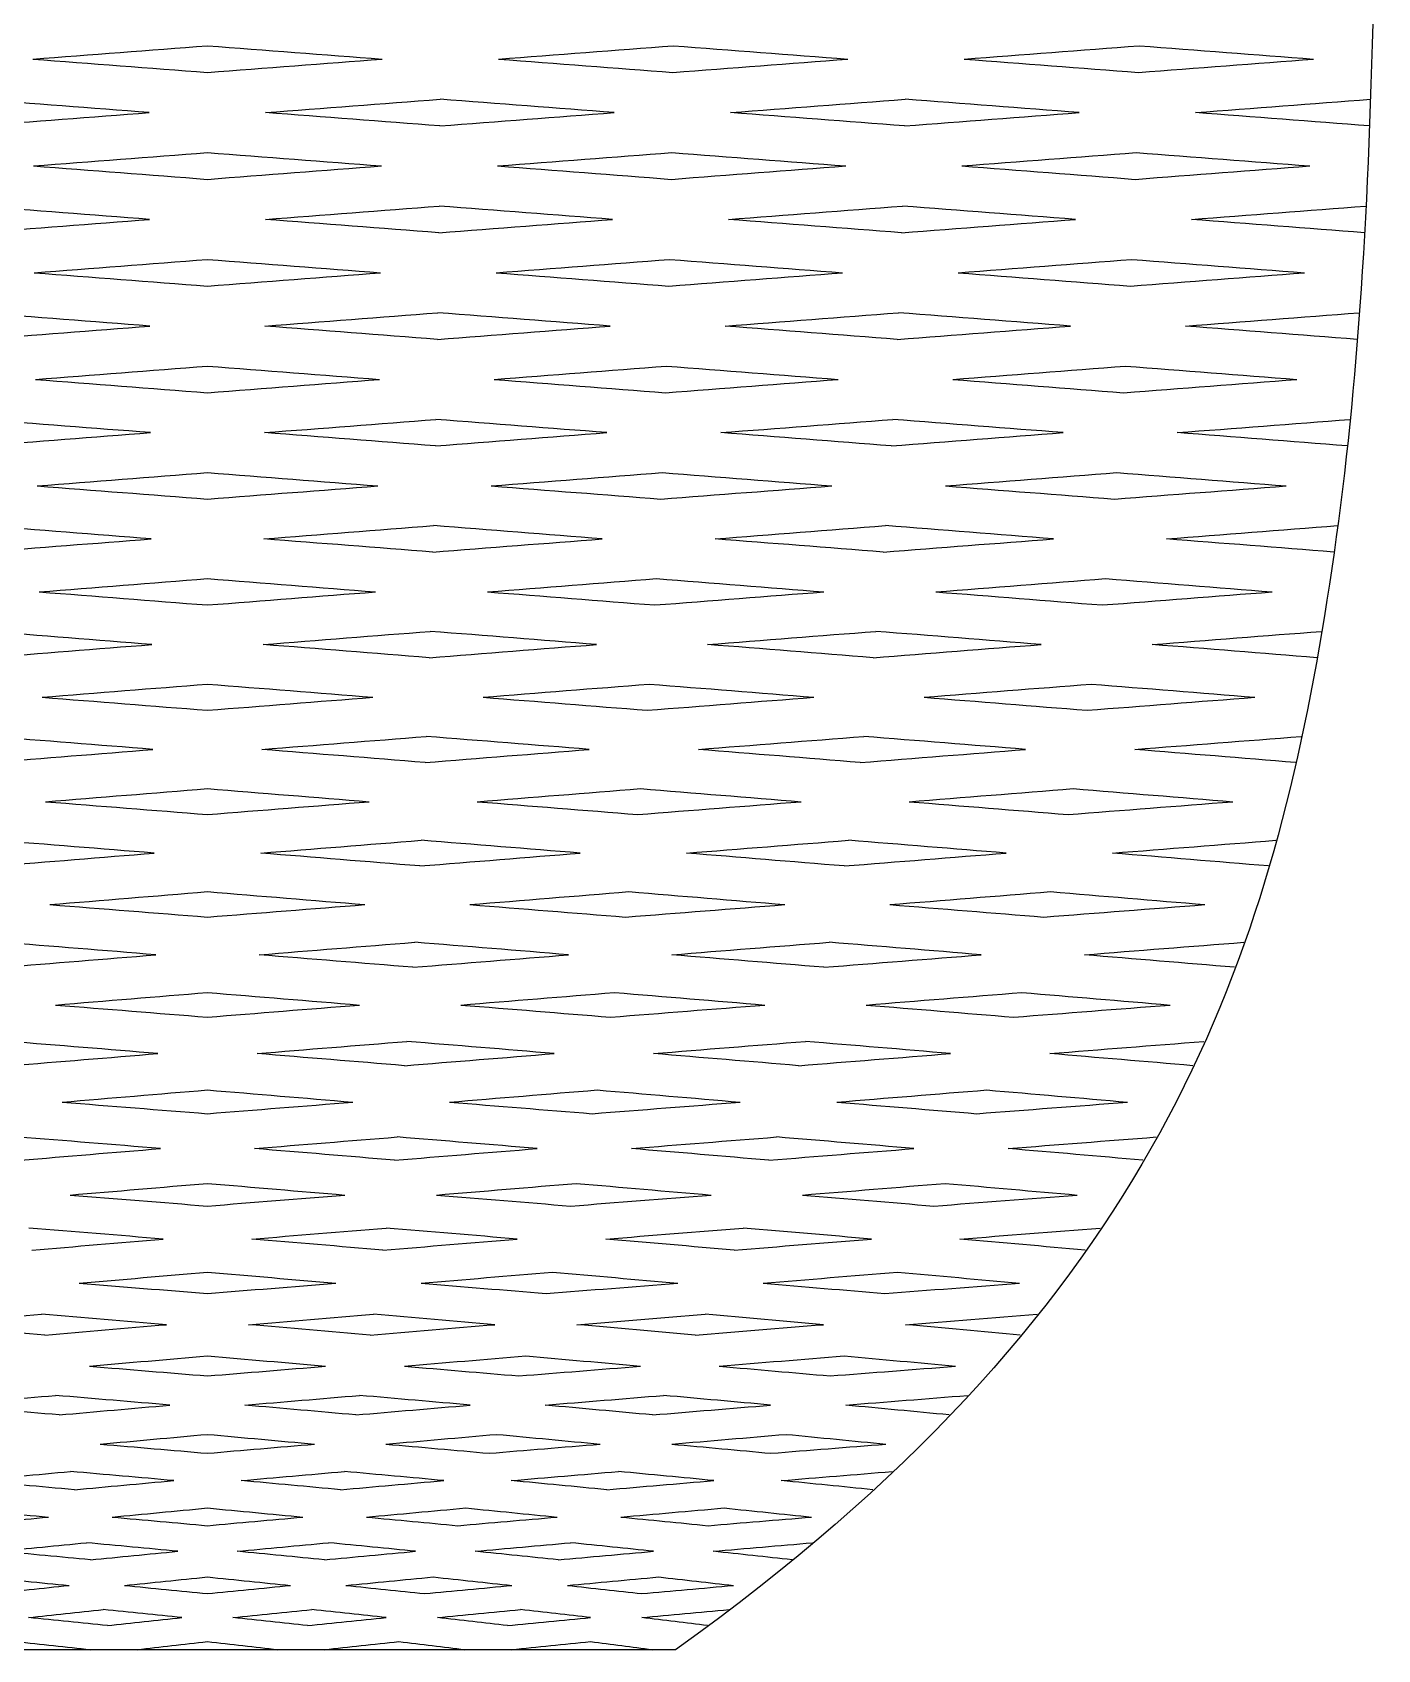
# Model space of a CAD drawing. Extents: x -15.8 to 22.7, y 5.7 to 11.5.
# Drawn here: x -1.208 to 1.166, y 5.681 to 8.537 of the extents above; entities that cross this region are included whole.
import ezdxf

# ---------------------------------------------------------------- set-up
doc = ezdxf.new("R2010")
doc.units = 0
doc.layers.add('DEFAULT', color=7, linetype='CONTINUOUS')

msp = doc.modelspace()

# ---------------------------------------------------------------- linework, layer by layer
at = {"layer": 'DEFAULT'}
msp.add_lwpolyline([(-0.073, 5.6805), (-1.7257, 5.6805)], dxfattribs=at)
for points in [[(1.1665, 9.8123), (1.1665, 8.6318), (1.1665, 8.0416), (1.0632, 7.4513), (0.9599, 6.861), (0.7533, 6.2708), (-0.073, 5.6805)], [(-1.2077, 8.4898), (-1.105, 8.4977), (-1.0022, 8.5055), (-0.8994, 8.5134), (-0.7966, 8.5055), (-0.6938, 8.4977), (-0.5911, 8.4898)], [(-0.3855, 8.4898), (-0.2827, 8.4977), (-0.1798, 8.5055), (-0.077, 8.5134), (0.0258, 8.5055), (0.1285, 8.4977), (0.2311, 8.4898)], [(0.4367, 8.4898), (0.5396, 8.4977), (0.6425, 8.5055), (0.7455, 8.5134), (0.8481, 8.5055), (0.9508, 8.4977), (1.0534, 8.4898)], [(-1.2077, 8.4898), (-1.1049, 8.4819), (-1.0021, 8.4741), (-0.8994, 8.4662), (-0.7967, 8.4741), (-0.6939, 8.4819), (-0.5911, 8.4898)], [(-0.3855, 8.4898), (-0.2828, 8.4819), (-0.1801, 8.4741), (-0.0775, 8.4662), (0.0253, 8.4741), (0.1282, 8.4819), (0.2311, 8.4898)], [(0.4367, 8.4898), (0.5393, 8.4819), (0.6418, 8.4741), (0.7443, 8.4662), (0.8473, 8.4741), (0.9503, 8.4819), (1.0534, 8.4898)], [(-1.3096, 8.3718), (-1.2071, 8.3797), (-1.1046, 8.3875), (-1.002, 8.3954), (-1.1046, 8.4032), (-1.2073, 8.4111), (-1.31, 8.419)], [(-0.4891, 8.3718), (-0.5916, 8.3797), (-0.6942, 8.3875), (-0.7968, 8.3954), (-0.6942, 8.4032), (-0.5915, 8.4111), (-0.4888, 8.419)], [(-0.4891, 8.3718), (-0.3865, 8.3797), (-0.2839, 8.3875), (-0.1812, 8.3954), (-0.2837, 8.4032), (-0.3862, 8.4111), (-0.4888, 8.419)], [(0.3314, 8.3718), (0.229, 8.3797), (0.1265, 8.3875), (0.024, 8.3954), (0.1268, 8.4032), (0.2296, 8.4111), (0.3324, 8.419)], [(0.3314, 8.3718), (0.4341, 8.3797), (0.5369, 8.3875), (0.6397, 8.3954), (0.5373, 8.4032), (0.4348, 8.4111), (0.3324, 8.419)], [(1.1518, 8.3718), (1.0496, 8.3797), (0.9473, 8.3875), (0.8449, 8.3954), (0.9477, 8.4032), (1.0506, 8.4111), (1.1536, 8.419)], [(-1.2067, 8.301), (-1.1043, 8.3088), (-1.0019, 8.3167), (-0.8994, 8.3246), (-0.7969, 8.3167), (-0.6945, 8.3088), (-0.5921, 8.301)], [(-0.3872, 8.301), (-0.2847, 8.3088), (-0.1822, 8.3167), (-0.0796, 8.3246), (0.0228, 8.3167), (0.1251, 8.3088), (0.2274, 8.301)], [(0.4322, 8.301), (0.5349, 8.3088), (0.6375, 8.3167), (0.7402, 8.3246), (0.8425, 8.3167), (0.9447, 8.3088), (1.0468, 8.301)], [(-1.2067, 8.301), (-1.1042, 8.2931), (-1.0018, 8.2853), (-0.8994, 8.2774), (-0.797, 8.2853), (-0.6946, 8.2931), (-0.5921, 8.301)], [(-0.3872, 8.301), (-0.2849, 8.2931), (-0.1826, 8.2853), (-0.0804, 8.2774), (0.0221, 8.2853), (0.1247, 8.2931), (0.2274, 8.301)], [(0.4322, 8.301), (0.5344, 8.2931), (0.6365, 8.2853), (0.7385, 8.2774), (0.8412, 8.2853), (0.944, 8.2931), (1.0468, 8.301)], [(-1.3079, 8.1831), (-1.2058, 8.1909), (-1.1037, 8.1988), (-1.0016, 8.2066), (-1.1038, 8.2145), (-1.206, 8.2224), (-1.3084, 8.2302)], [(-0.4909, 8.1831), (-0.593, 8.1909), (-0.695, 8.1988), (-0.7972, 8.2066), (-0.695, 8.2145), (-0.5927, 8.2224), (-0.4904, 8.2302)], [(-0.4909, 8.1831), (-0.3887, 8.1909), (-0.2865, 8.1988), (-0.1841, 8.2066), (-0.2862, 8.2145), (-0.3883, 8.2224), (-0.4904, 8.2302)], [(0.326, 8.1831), (0.2241, 8.1909), (0.1222, 8.1988), (0.0202, 8.2066), (0.1226, 8.2145), (0.225, 8.2224), (0.3275, 8.2302)], [(0.326, 8.1831), (0.4284, 8.1909), (0.5308, 8.1988), (0.6333, 8.2066), (0.5314, 8.2145), (0.4295, 8.2224), (0.3275, 8.2302)], [(1.143, 8.1831), (1.0413, 8.1909), (0.9395, 8.1988), (0.8377, 8.2066), (0.9402, 8.2145), (1.0428, 8.2224), (1.1455, 8.2302)], [(-1.2052, 8.1123), (-1.1033, 8.1202), (-1.0014, 8.128), (-0.8994, 8.1359), (-0.7974, 8.128), (-0.6955, 8.1202), (-0.5936, 8.1123)], [(-0.3898, 8.1123), (-0.2877, 8.1202), (-0.1856, 8.128), (-0.0835, 8.1359), (0.0184, 8.128), (0.1201, 8.1202), (0.2218, 8.1123)], [(0.4257, 8.1123), (0.5279, 8.1202), (0.6301, 8.128), (0.7325, 8.1359), (0.8341, 8.128), (0.9357, 8.1202), (1.0372, 8.1123)], [(-1.2052, 8.1123), (-1.1032, 8.1045), (-1.0012, 8.0966), (-0.8994, 8.0888), (-0.7976, 8.0966), (-0.6956, 8.1045), (-0.5936, 8.1123)], [(-0.3898, 8.1123), (-0.288, 8.1045), (-0.1863, 8.0966), (-0.0847, 8.0888), (0.0174, 8.0966), (0.1196, 8.1045), (0.2218, 8.1123)], [(0.4257, 8.1123), (0.5272, 8.1045), (0.6287, 8.0966), (0.73, 8.0888), (0.8323, 8.0966), (0.9347, 8.1045), (1.0372, 8.1123)], [(-1.3053, 7.9946), (-1.2039, 8.0024), (-1.1025, 8.0103), (-1.001, 8.0181), (-1.1026, 8.026), (-1.2042, 8.0338), (-1.306, 8.0417)], [(-0.4935, 7.9946), (-0.5948, 8.0024), (-0.6963, 8.0103), (-0.7978, 8.0181), (-0.6962, 8.026), (-0.5945, 8.0338), (-0.4928, 8.0417)], [(-0.4935, 7.9946), (-0.3919, 8.0024), (-0.2902, 8.0103), (-0.1884, 8.0181), (-0.2898, 8.026), (-0.3912, 8.0338), (-0.4928, 8.0417)], [(0.3184, 7.9946), (0.2172, 8.0024), (0.116, 8.0103), (0.0147, 8.0181), (0.1166, 8.026), (0.2185, 8.0338), (0.3205, 8.0417)], [(0.3184, 7.9946), (0.4202, 8.0024), (0.5221, 8.0103), (0.6241, 8.0181), (0.523, 8.026), (0.4218, 8.0338), (0.3205, 8.0417)], [(1.1302, 7.9946), (1.0293, 8.0024), (0.9283, 8.0103), (0.8273, 8.0181), (0.9294, 8.026), (1.0315, 8.0338), (1.1338, 8.0417)], [(-1.203, 7.9239), (-1.1019, 7.9318), (-1.0007, 7.9396), (-0.8994, 7.9475), (-0.7981, 7.9396), (-0.6969, 7.9318), (-0.5958, 7.9239)], [(-0.3933, 7.9239), (-0.292, 7.9318), (-0.1905, 7.9396), (-0.089, 7.9475), (0.0121, 7.9396), (0.113, 7.9318), (0.2139, 7.9239)], [(0.4163, 7.9239), (0.5179, 7.9318), (0.6196, 7.9396), (0.7214, 7.9475), (0.8222, 7.9396), (0.923, 7.9318), (1.0236, 7.9239)], [(-1.203, 7.9239), (-1.1017, 7.9161), (-1.0005, 7.9083), (-0.8994, 7.9004), (-0.7983, 7.9083), (-0.6971, 7.9161), (-0.5958, 7.9239)], [(-0.3933, 7.9239), (-0.2923, 7.9161), (-0.1915, 7.9083), (-0.0907, 7.9004), (0.0107, 7.9083), (0.1123, 7.9161), (0.2139, 7.9239)], [(0.4163, 7.9239), (0.517, 7.9161), (0.6176, 7.9083), (0.718, 7.9004), (0.8197, 7.9083), (0.9216, 7.9161), (1.0236, 7.9239)], [(-1.3018, 7.8065), (-1.2013, 7.8143), (-1.1008, 7.8221), (-1.0001, 7.83), (-1.1009, 7.8378), (-1.2018, 7.8456), (-1.3028, 7.8534)], [(-0.497, 7.8065), (-0.5974, 7.8143), (-0.698, 7.8221), (-0.7987, 7.83), (-0.6979, 7.8378), (-0.597, 7.8456), (-0.496, 7.8534)], [(-0.497, 7.8065), (-0.3963, 7.8143), (-0.2954, 7.8221), (-0.1944, 7.83), (-0.2948, 7.8378), (-0.3953, 7.8456), (-0.496, 7.8534)], [(0.3078, 7.8065), (0.2076, 7.8143), (0.1074, 7.8221), (0.0071, 7.83), (0.1082, 7.8378), (0.2094, 7.8456), (0.3107, 7.8534)], [(0.3078, 7.8065), (0.4088, 7.8143), (0.5101, 7.8221), (0.6114, 7.83), (0.5113, 7.8378), (0.4111, 7.8456), (0.3107, 7.8534)], [(1.1125, 7.8065), (1.0127, 7.8143), (0.9128, 7.8221), (0.8128, 7.83), (0.9142, 7.8378), (1.0158, 7.8456), (1.1174, 7.8534)], [(-1.2001, 7.736), (-1.1, 7.7438), (-0.9997, 7.7517), (-0.8994, 7.7595), (-0.799, 7.7517), (-0.6988, 7.7438), (-0.5987, 7.736)], [(-0.3983, 7.736), (-0.2978, 7.7438), (-0.1973, 7.7517), (-0.0966, 7.7595), (0.0034, 7.7517), (0.1033, 7.7438), (0.2031, 7.736)], [(0.4036, 7.736), (0.5043, 7.7438), (0.6052, 7.7517), (0.7062, 7.7595), (0.8059, 7.7517), (0.9055, 7.7438), (1.0049, 7.736)], [(-1.2001, 7.736), (-1.0997, 7.7282), (-0.9995, 7.7204), (-0.8994, 7.7126), (-0.7993, 7.7204), (-0.6991, 7.7282), (-0.5987, 7.736)], [(-0.3983, 7.736), (-0.2983, 7.7282), (-0.1985, 7.7204), (-0.0989, 7.7126), (0.0016, 7.7204), (0.1023, 7.7282), (0.2031, 7.736)], [(0.4036, 7.736), (0.5031, 7.7282), (0.6025, 7.7204), (0.7017, 7.7126), (0.8026, 7.7204), (0.9037, 7.7282), (1.0049, 7.736)], [(-1.2971, 7.619), (-1.1979, 7.6268), (-1.0985, 7.6346), (-0.999, 7.6424), (-1.0986, 7.6502), (-1.1984, 7.658), (-1.2984, 7.6658)], [(-0.5017, 7.619), (-0.6009, 7.6268), (-0.7003, 7.6346), (-0.7998, 7.6424), (-0.7002, 7.6502), (-0.6004, 7.658), (-0.5004, 7.6658)], [(-0.5017, 7.619), (-0.4021, 7.6268), (-0.3023, 7.6346), (-0.2023, 7.6424), (-0.3015, 7.6502), (-0.4009, 7.658), (-0.5004, 7.6658)], [(0.2936, 7.619), (0.1949, 7.6268), (0.0959, 7.6346), (-0.0032, 7.6424), (0.0969, 7.6502), (0.1971, 7.658), (0.2975, 7.6658)], [(0.2936, 7.619), (0.3937, 7.6268), (0.4939, 7.6346), (0.5943, 7.6424), (0.4956, 7.6502), (0.3966, 7.658), (0.2975, 7.6658)], [(1.089, 7.619), (0.9907, 7.6268), (0.8922, 7.6346), (0.7935, 7.6424), (0.894, 7.6502), (0.9947, 7.658), (1.0955, 7.6658)], [(-1.1962, 7.5488), (-1.0974, 7.5566), (-0.9985, 7.5644), (-0.8994, 7.5722), (-0.8003, 7.5644), (-0.7014, 7.5566), (-0.6026, 7.5488)], [(-0.4047, 7.5488), (-0.3055, 7.5566), (-0.2061, 7.5644), (-0.1066, 7.5722), (-0.0079, 7.5644), (0.0906, 7.5566), (0.1889, 7.5488)], [(0.3868, 7.5488), (0.4864, 7.5566), (0.5862, 7.5644), (0.6862, 7.5722), (0.7844, 7.5644), (0.8825, 7.5566), (0.9804, 7.5488)], [(-1.1962, 7.5488), (-1.0971, 7.5411), (-0.9981, 7.5333), (-0.8994, 7.5256), (-0.8007, 7.5333), (-0.7017, 7.5411), (-0.6026, 7.5488)], [(-0.4047, 7.5488), (-0.3061, 7.5411), (-0.2077, 7.5333), (-0.1095, 7.5256), (-0.0102, 7.5333), (0.0892, 7.5411), (0.1889, 7.5488)], [(0.3868, 7.5488), (0.4848, 7.5411), (0.5827, 7.5333), (0.6803, 7.5256), (0.7802, 7.5333), (0.8802, 7.5411), (0.9804, 7.5488)], [(-1.2911, 7.4325), (-1.1934, 7.4403), (-1.0956, 7.448), (-0.9975, 7.4558), (-1.0957, 7.4635), (-1.1941, 7.4713), (-1.2927, 7.479)], [(-0.5077, 7.4325), (-0.6054, 7.4403), (-0.7032, 7.448), (-0.8013, 7.4558), (-0.7031, 7.4635), (-0.6047, 7.4713), (-0.5061, 7.479)], [(-0.5077, 7.4325), (-0.4095, 7.4403), (-0.3111, 7.448), (-0.2125, 7.4558), (-0.3102, 7.4635), (-0.408, 7.4713), (-0.5061, 7.479)], [(0.2757, 7.4325), (0.1785, 7.4403), (0.0812, 7.448), (-0.0163, 7.4558), (0.0825, 7.4635), (0.1814, 7.4713), (0.2805, 7.479)], [(0.2757, 7.4325), (0.3744, 7.4403), (0.4733, 7.448), (0.5725, 7.4558), (0.4754, 7.4635), (0.3781, 7.4713), (0.2805, 7.479)], [(1.059, 7.4325), (0.9625, 7.4403), (0.8657, 7.448), (0.7687, 7.4558), (0.868, 7.4635), (0.9675, 7.4713), (1.0672, 7.479)], [(-1.1913, 7.3627), (-1.0942, 7.3705), (-0.9969, 7.3782), (-0.8994, 7.386), (-0.8019, 7.3782), (-0.7046, 7.3705), (-0.6074, 7.3627)], [(-0.4128, 7.3627), (-0.3152, 7.3705), (-0.2173, 7.3782), (-0.1193, 7.386), (-0.0223, 7.3782), (0.0745, 7.3705), (0.171, 7.3627)], [(0.3657, 7.3627), (0.4639, 7.3705), (0.5623, 7.3782), (0.6609, 7.386), (0.7573, 7.3782), (0.8535, 7.3705), (0.9495, 7.3627)], [(-1.1913, 7.3627), (-1.0938, 7.355), (-0.9965, 7.3473), (-0.8994, 7.3397), (-0.8023, 7.3473), (-0.705, 7.355), (-0.6074, 7.3627)], [(-0.4128, 7.3627), (-0.3159, 7.355), (-0.2193, 7.3473), (-0.1229, 7.3397), (-0.0252, 7.3473), (0.0728, 7.355), (0.171, 7.3627)], [(0.3657, 7.3627), (0.4619, 7.355), (0.5578, 7.3473), (0.6535, 7.3397), (0.752, 7.3473), (0.8506, 7.355), (0.9495, 7.3627)], [(-1.2835, 7.2474), (-1.1878, 7.2551), (-1.0919, 7.2628), (-0.9957, 7.2705), (-1.0921, 7.2782), (-1.1887, 7.2858), (-1.2856, 7.2935)], [(-0.5152, 7.2474), (-0.6109, 7.2551), (-0.7069, 7.2628), (-0.8031, 7.2705), (-0.7067, 7.2782), (-0.6101, 7.2858), (-0.5132, 7.2935)], [(-0.5152, 7.2474), (-0.4189, 7.2551), (-0.3222, 7.2628), (-0.2253, 7.2705), (-0.321, 7.2782), (-0.417, 7.2858), (-0.5132, 7.2935)], [(0.2531, 7.2474), (0.1581, 7.2551), (0.0628, 7.2628), (-0.0327, 7.2705), (0.0643, 7.2782), (0.1616, 7.2858), (0.2592, 7.2935)], [(0.2531, 7.2474), (0.3502, 7.2551), (0.4475, 7.2628), (0.545, 7.2705), (0.45, 7.2782), (0.3547, 7.2858), (0.2592, 7.2935)], [(1.0214, 7.2474), (0.9271, 7.2551), (0.8325, 7.2628), (0.7376, 7.2705), (0.8354, 7.2782), (0.9333, 7.2858), (1.0316, 7.2935)], [(-1.1852, 7.1782), (-1.0902, 7.1859), (-0.9949, 7.1936), (-0.8994, 7.2013), (-0.8039, 7.1936), (-0.7086, 7.1859), (-0.6136, 7.1782)], [(-0.423, 7.1782), (-0.3273, 7.1859), (-0.2313, 7.1936), (-0.1351, 7.2013), (-0.0403, 7.1936), (0.0543, 7.1859), (0.1487, 7.1782)], [(0.3392, 7.1782), (0.4356, 7.1859), (0.5322, 7.1936), (0.6291, 7.2013), (0.7233, 7.1936), (0.8172, 7.1859), (0.9109, 7.1782)], [(-1.1852, 7.1782), (-1.0896, 7.1707), (-0.9943, 7.1631), (-0.8994, 7.1555), (-0.8044, 7.1631), (-0.7092, 7.1707), (-0.6136, 7.1782)], [(-0.423, 7.1782), (-0.3283, 7.1707), (-0.2339, 7.1631), (-0.1398, 7.1555), (-0.044, 7.1631), (0.0522, 7.1707), (0.1487, 7.1782)], [(0.3392, 7.1782), (0.4331, 7.1707), (0.5266, 7.1631), (0.6199, 7.1555), (0.7166, 7.1631), (0.8136, 7.1707), (0.9109, 7.1782)], [(-1.274, 7.0647), (-1.1808, 7.0722), (-1.0872, 7.0798), (-0.9934, 7.0874), (-1.0875, 7.095), (-1.1819, 7.1025), (-1.2766, 7.1101)], [(-0.5247, 7.0647), (-0.618, 7.0722), (-0.7115, 7.0798), (-0.8054, 7.0874), (-0.7113, 7.095), (-0.6169, 7.1025), (-0.5222, 7.1101)], [(-0.5247, 7.0647), (-0.4307, 7.0722), (-0.3362, 7.0798), (-0.2415, 7.0874), (-0.3347, 7.095), (-0.4283, 7.1025), (-0.5222, 7.1101)], [(0.2245, 7.0647), (0.1322, 7.0722), (0.0395, 7.0798), (-0.0535, 7.0874), (0.0414, 7.095), (0.1367, 7.1025), (0.2323, 7.1101)], [(0.2245, 7.0647), (0.3195, 7.0722), (0.4148, 7.0798), (0.5104, 7.0874), (0.418, 7.095), (0.3253, 7.1025), (0.2323, 7.1101)], [(0.9738, 7.0647), (0.8823, 7.0722), (0.7905, 7.0798), (0.6983, 7.0874), (0.7942, 7.095), (0.8903, 7.1025), (0.9868, 7.1101)], [(-1.1775, 6.9965), (-1.0851, 7.0041), (-0.9924, 7.0117), (-0.8994, 7.0193), (-0.8064, 7.0117), (-0.7137, 7.0041), (-0.6213, 6.9965)], [(-0.4359, 6.9965), (-0.3427, 7.0041), (-0.2491, 7.0117), (-0.1553, 7.0193), (-0.0631, 7.0117), (0.0287, 7.0041), (0.1202, 6.9965)], [(0.3056, 6.9965), (0.3997, 7.0041), (0.4941, 7.0117), (0.5888, 7.0193), (0.6801, 7.0117), (0.7711, 7.0041), (0.8617, 6.9965)], [(-1.1775, 6.9965), (-1.0844, 6.9891), (-0.9917, 6.9818), (-0.8994, 6.9744), (-0.8071, 6.9818), (-0.7144, 6.9891), (-0.6213, 6.9965)], [(-0.4359, 6.9965), (-0.3439, 6.9891), (-0.2523, 6.9818), (-0.1611, 6.9744), (-0.0677, 6.9818), (0.026, 6.9891), (0.1202, 6.9965)], [(0.3056, 6.9965), (0.3965, 6.9891), (0.4871, 6.9818), (0.5772, 6.9744), (0.6716, 6.9818), (0.7665, 6.9891), (0.8617, 6.9965)], [(-1.2621, 6.8857), (-1.1719, 6.8931), (-1.0814, 6.9004), (-0.9905, 6.9078), (-1.0817, 6.9152), (-1.1733, 6.9226), (-1.2653, 6.93)], [(-0.5367, 6.8857), (-0.6269, 6.8931), (-0.7174, 6.9004), (-0.8083, 6.9078), (-0.7171, 6.9152), (-0.6255, 6.9226), (-0.5335, 6.93)], [(-0.5367, 6.8857), (-0.4455, 6.8931), (-0.3539, 6.9004), (-0.2619, 6.9078), (-0.352, 6.9152), (-0.4426, 6.9226), (-0.5335, 6.93)], [(0.1886, 6.8857), (0.0995, 6.8931), (0.0101, 6.9004), (-0.0798, 6.9078), (0.0125, 6.9152), (0.1052, 6.9226), (0.1983, 6.93)], [(0.1886, 6.8857), (0.2809, 6.8931), (0.3736, 6.9004), (0.4667, 6.9078), (0.3776, 6.9152), (0.2882, 6.9226), (0.1983, 6.93)], [(0.9139, 6.8857), (0.8259, 6.8931), (0.7376, 6.9004), (0.6488, 6.9078), (0.7422, 6.9152), (0.8359, 6.9226), (0.9301, 6.93)], [(-1.1677, 6.8191), (-1.0787, 6.8265), (-0.9892, 6.8339), (-0.8994, 6.8413), (-0.8095, 6.8339), (-0.7201, 6.8265), (-0.631, 6.8191)], [(-0.4521, 6.8191), (-0.362, 6.8265), (-0.2715, 6.8339), (-0.1806, 6.8413), (-0.0918, 6.8339), (-0.0034, 6.8265), (0.0845, 6.8191)], [(0.2634, 6.8191), (0.3546, 6.8265), (0.4463, 6.8339), (0.5383, 6.8413), (0.626, 6.8339), (0.7132, 6.8265), (0.8001, 6.8191)], [(-1.1677, 6.8191), (-1.0778, 6.812), (-0.9883, 6.8048), (-0.8994, 6.7977), (-0.8104, 6.8048), (-0.721, 6.812), (-0.631, 6.8191)], [(-0.4521, 6.8191), (-0.3635, 6.812), (-0.2754, 6.8048), (-0.1878, 6.7977), (-0.0975, 6.8048), (-0.0067, 6.812), (0.0845, 6.8191)], [(0.2634, 6.8191), (0.3507, 6.812), (0.4376, 6.8048), (0.5239, 6.7977), (0.6155, 6.8048), (0.7076, 6.812), (0.8001, 6.8191)], [(-1.2473, 6.7119), (-1.161, 6.7191), (-1.0742, 6.7262), (-0.9869, 6.7334), (-1.0745, 6.7405), (-1.1626, 6.7477), (-1.2512, 6.7548)], [(-0.5515, 6.7119), (-0.6378, 6.7191), (-0.7246, 6.7262), (-0.8119, 6.7334), (-0.7243, 6.7405), (-0.6361, 6.7477), (-0.5475, 6.7548)], [(-0.5515, 6.7119), (-0.4639, 6.7191), (-0.3757, 6.7262), (-0.2871, 6.7334), (-0.3734, 6.7405), (-0.4602, 6.7477), (-0.5475, 6.7548)], [(0.1443, 6.7119), (0.0593, 6.7191), (-0.0262, 6.7262), (-0.1122, 6.7334), (-0.0232, 6.7405), (0.0662, 6.7477), (0.1562, 6.7548)], [(0.1443, 6.7119), (0.2333, 6.7191), (0.3227, 6.7262), (0.4127, 6.7334), (0.3277, 6.7405), (0.2422, 6.7477), (0.1562, 6.7548)], [(0.8401, 6.7119), (0.7564, 6.7191), (0.6723, 6.7262), (0.5876, 6.7334), (0.6779, 6.7405), (0.7686, 6.7477), (0.8599, 6.7548)], [(-1.1559, 6.6476), (-1.0709, 6.6548), (-0.9854, 6.6619), (-0.8994, 6.6691), (-0.8134, 6.6619), (-0.7279, 6.6548), (-0.6429, 6.6476)], [(-0.4719, 6.6476), (-0.3856, 6.6548), (-0.2988, 6.6619), (-0.2115, 6.6691), (-0.1268, 6.6619), (-0.0427, 6.6548), (0.041, 6.6476)], [(0.212, 6.6476), (0.2996, 6.6548), (0.3878, 6.6619), (0.4764, 6.6691), (0.5597, 6.6619), (0.6426, 6.6548), (0.7249, 6.6476)], [(-1.1559, 6.6476), (-1.0698, 6.6408), (-0.9843, 6.634), (-0.8994, 6.6271), (-0.8145, 6.634), (-0.729, 6.6408), (-0.6429, 6.6476)], [(-0.4719, 6.6476), (-0.3874, 6.6408), (-0.3035, 6.634), (-0.2201, 6.6271), (-0.1337, 6.634), (-0.0466, 6.6408), (0.041, 6.6476)], [(0.212, 6.6476), (0.295, 6.6408), (0.3773, 6.634), (0.4591, 6.6271), (0.5471, 6.634), (0.6358, 6.6408), (0.7249, 6.6476)], [(-1.2297, 6.545), (-1.1479, 6.5519), (-1.0655, 6.5587), (-0.9825, 6.5656), (-1.0659, 6.5724), (-1.1498, 6.5792), (-1.2343, 6.5861)], [(-0.5691, 6.545), (-0.6509, 6.5519), (-0.7333, 6.5587), (-0.8162, 6.5656), (-0.7329, 6.5724), (-0.649, 6.5792), (-0.5644, 6.5861)], [(-0.5691, 6.545), (-0.4858, 6.5519), (-0.4018, 6.5587), (-0.3173, 6.5656), (-0.3991, 6.5724), (-0.4815, 6.5792), (-0.5644, 6.5861)], [(0.0915, 6.545), (0.0112, 6.5519), (-0.0696, 6.5587), (-0.151, 6.5656), (-0.0661, 6.5724), (0.0194, 6.5792), (0.1055, 6.5861)], [(0.0915, 6.545), (0.1764, 6.5519), (0.2619, 6.5587), (0.3479, 6.5656), (0.2677, 6.5724), (0.1869, 6.5792), (0.1055, 6.5861)], [(0.752, 6.545), (0.6733, 6.5519), (0.5941, 6.5587), (0.5142, 6.5656), (0.6007, 6.5724), (0.6877, 6.5792), (0.7754, 6.5861)], [(-1.1418, 6.4835), (-1.0616, 6.4903), (-0.9808, 6.4972), (-0.8994, 6.504), (-0.818, 6.4972), (-0.7372, 6.4903), (-0.6569, 6.4835)], [(-0.4953, 6.4835), (-0.4135, 6.4903), (-0.3311, 6.4972), (-0.2482, 6.504), (-0.1683, 6.4972), (-0.0891, 6.4903), (-0.0104, 6.4835)], [(0.1512, 6.4835), (0.2346, 6.4903), (0.3185, 6.4972), (0.403, 6.504), (0.4813, 6.4972), (0.559, 6.4903), (0.6361, 6.4835)], [(-1.1418, 6.4835), (-1.0604, 6.477), (-0.9795, 6.4705), (-0.8994, 6.464), (-0.8192, 6.4705), (-0.7384, 6.477), (-0.6569, 6.4835)], [(-0.4953, 6.4835), (-0.4156, 6.477), (-0.3366, 6.4705), (-0.2582, 6.464), (-0.1763, 6.4705), (-0.0937, 6.477), (-0.0104, 6.4835)], [(0.1512, 6.4835), (0.2292, 6.477), (0.3064, 6.4705), (0.383, 6.464), (0.4667, 6.4705), (0.5511, 6.477), (0.6361, 6.4835)], [(-1.2093, 6.3862), (-1.1327, 6.3927), (-1.0555, 6.3992), (-0.9775, 6.4057), (-1.0559, 6.4122), (-1.1349, 6.4186), (-1.2146, 6.4251)], [(-0.5895, 6.3862), (-0.6661, 6.3927), (-0.7433, 6.3992), (-0.8212, 6.4057), (-0.7429, 6.4122), (-0.6638, 6.4186), (-0.5841, 6.4251)], [(-0.5895, 6.3862), (-0.5111, 6.3927), (-0.4321, 6.3992), (-0.3524, 6.4057), (-0.429, 6.4122), (-0.5062, 6.4186), (-0.5841, 6.4251)], [(0.0303, 6.3862), (-0.0445, 6.3927), (-0.12, 6.3992), (-0.1961, 6.4057), (-0.116, 6.4122), (-0.0351, 6.4186), (0.0463, 6.4251)], [(0.0303, 6.3862), (0.1104, 6.3927), (0.1913, 6.3992), (0.2727, 6.4057), (0.1979, 6.4122), (0.1225, 6.4186), (0.0463, 6.4251)], [(0.6501, 6.3862), (0.5771, 6.3927), (0.5034, 6.3992), (0.429, 6.4057), (0.511, 6.4122), (0.5936, 6.4186), (0.6768, 6.4251)], [(-1.1258, 6.3278), (-1.051, 6.3343), (-0.9755, 6.3408), (-0.8994, 6.3473), (-0.8233, 6.3408), (-0.7478, 6.3343), (-0.673, 6.3278)], [(-0.5221, 6.3278), (-0.4455, 6.3343), (-0.3682, 6.3408), (-0.2903, 6.3473), (-0.2159, 6.3408), (-0.1423, 6.3343), (-0.0692, 6.3278)], [(0.0817, 6.3278), (0.16, 6.3343), (0.2391, 6.3408), (0.3188, 6.3473), (0.3914, 6.3408), (0.4633, 6.3343), (0.5345, 6.3278)], [(-1.1258, 6.3278), (-1.0496, 6.3217), (-0.9741, 6.3156), (-0.8994, 6.3095), (-0.8247, 6.3156), (-0.7492, 6.3217), (-0.673, 6.3278)], [(-0.5221, 6.3278), (-0.4478, 6.3217), (-0.3743, 6.3156), (-0.3016, 6.3095), (-0.2249, 6.3156), (-0.1475, 6.3217), (-0.0692, 6.3278)], [(0.0817, 6.3278), (0.1539, 6.3217), (0.2254, 6.3156), (0.2962, 6.3095), (0.3749, 6.3156), (0.4543, 6.3217), (0.5345, 6.3278)], [(-1.1864, 6.2362), (-1.2591, 6.2423), (-1.3326, 6.2484), (-1.4068, 6.2545), (-1.3361, 6.2606), (-1.2646, 6.2667), (-1.1923, 6.2728)], [(-1.1864, 6.2362), (-1.1156, 6.2423), (-1.0441, 6.2484), (-0.9719, 6.2545), (-1.0446, 6.2606), (-1.1181, 6.2667), (-1.1923, 6.2728)], [(-0.6124, 6.2362), (-0.6832, 6.2423), (-0.7547, 6.2484), (-0.8269, 6.2545), (-0.7542, 6.2606), (-0.6807, 6.2667), (-0.6065, 6.2728)], [(-0.6124, 6.2362), (-0.5397, 6.2423), (-0.4662, 6.2484), (-0.392, 6.2545), (-0.4627, 6.2606), (-0.5342, 6.2667), (-0.6065, 6.2728)], [(-0.0384, 6.2362), (-0.1072, 6.2423), (-0.1767, 6.2484), (-0.247, 6.2545), (-0.1723, 6.2606), (-0.0968, 6.2667), (-0.0206, 6.2728)], [(-0.0384, 6.2362), (0.0363, 6.2423), (0.1118, 6.2484), (0.188, 6.2545), (0.1192, 6.2606), (0.0497, 6.2667), (-0.0206, 6.2728)], [(0.5355, 6.2362), (0.4688, 6.2423), (0.4012, 6.2484), (0.3329, 6.2545), (0.4097, 6.2606), (0.4871, 6.2667), (0.5653, 6.2728)], [(-1.1079, 6.1812), (-1.0392, 6.1873), (-0.9697, 6.1934), (-0.8994, 6.1995), (-0.8291, 6.1934), (-0.7596, 6.1873), (-0.6908, 6.1812)], [(-0.5518, 6.1812), (-0.4811, 6.1873), (-0.4096, 6.1934), (-0.3373, 6.1995), (-0.269, 6.1934), (-0.2015, 6.1873), (-0.1347, 6.1812)], [(0.0043, 6.1812), (0.077, 6.1873), (0.1505, 6.1934), (0.2247, 6.1995), (0.291, 6.1934), (0.3566, 6.1873), (0.4214, 6.1812)], [(-1.1079, 6.1812), (-1.0376, 6.1754), (-0.9681, 6.1697), (-0.8994, 6.164), (-0.8307, 6.1697), (-0.7612, 6.1754), (-0.6908, 6.1812)], [(-0.5518, 6.1812), (-0.4836, 6.1754), (-0.4163, 6.1697), (-0.3497, 6.164), (-0.2789, 6.1697), (-0.2072, 6.1754), (-0.1347, 6.1812)], [(0.0043, 6.1812), (0.0703, 6.1754), (0.1355, 6.1697), (0.1999, 6.164), (0.2729, 6.1697), (0.3467, 6.1754), (0.4214, 6.1812)], [(-1.1613, 6.0952), (-1.2278, 6.1009), (-1.2952, 6.1066), (-1.3633, 6.1124), (-1.299, 6.1181), (-1.2338, 6.1238), (-1.1677, 6.1296)], [(-1.1613, 6.0952), (-1.0969, 6.1009), (-1.0317, 6.1066), (-0.9657, 6.1124), (-1.0322, 6.1181), (-1.0996, 6.1238), (-1.1677, 6.1296)], [(-0.6375, 6.0952), (-0.7019, 6.1009), (-0.7671, 6.1066), (-0.8331, 6.1124), (-0.7666, 6.1181), (-0.6992, 6.1238), (-0.631, 6.1296)], [(-0.6375, 6.0952), (-0.571, 6.1009), (-0.5036, 6.1066), (-0.4354, 6.1124), (-0.4998, 6.1181), (-0.565, 6.1238), (-0.631, 6.1296)], [(-0.1137, 6.0952), (-0.176, 6.1009), (-0.239, 6.1066), (-0.3029, 6.1124), (-0.2342, 6.1181), (-0.1647, 6.1238), (-0.0943, 6.1296)], [(-0.1137, 6.0952), (-0.045, 6.1009), (0.0245, 6.1066), (0.0948, 6.1124), (0.0326, 6.1181), (-0.0305, 6.1238), (-0.0943, 6.1296)], [(0.41, 6.0952), (0.3499, 6.1009), (0.2891, 6.1066), (0.2274, 6.1124), (0.2982, 6.1181), (0.3699, 6.1238), (0.4424, 6.1296)], [(-1.0885, 6.0436), (-1.0263, 6.0493), (-0.9632, 6.055), (-0.8994, 6.0608), (-0.8355, 6.055), (-0.7725, 6.0493), (-0.7103, 6.0436)], [(-0.5842, 6.0436), (-0.5198, 6.0493), (-0.4546, 6.055), (-0.3886, 6.0608), (-0.3269, 6.055), (-0.266, 6.0493), (-0.2059, 6.0436)], [(-0.0798, 6.0436), (-0.0133, 6.0493), (0.0541, 6.055), (0.1223, 6.0608), (0.1818, 6.055), (0.2405, 6.0493), (0.2984, 6.0436)], [(-1.0885, 6.0436), (-1.0246, 6.0382), (-0.9616, 6.0328), (-0.8994, 6.0274), (-0.8372, 6.0328), (-0.7742, 6.0382), (-0.7103, 6.0436)], [(-0.5842, 6.0436), (-0.5226, 6.0382), (-0.4618, 6.0328), (-0.4019, 6.0274), (-0.3375, 6.0328), (-0.2721, 6.0382), (-0.2059, 6.0436)], [(-0.0798, 6.0436), (-0.0205, 6.0382), (0.0379, 6.0328), (0.0955, 6.0274), (0.1623, 6.0328), (0.2299, 6.0382), (0.2984, 6.0436)], [(-1.1343, 5.963), (-1.1942, 5.9684), (-1.2549, 5.9737), (-1.3165, 5.9791), (-1.259, 5.9845), (-1.2005, 5.9898), (-1.1412, 5.9952)], [(-1.1343, 5.963), (-1.0767, 5.9684), (-1.0183, 5.9737), (-0.959, 5.9791), (-1.0189, 5.9845), (-1.0796, 5.9898), (-1.1412, 5.9952)], [(-0.6645, 5.963), (-0.7221, 5.9684), (-0.7805, 5.9737), (-0.8398, 5.9791), (-0.7799, 5.9845), (-0.7192, 5.9898), (-0.6576, 5.9952)], [(-0.6645, 5.963), (-0.6046, 5.9684), (-0.5439, 5.9737), (-0.4823, 5.9791), (-0.5398, 5.9845), (-0.5983, 5.9898), (-0.6576, 5.9952)], [(-0.1946, 5.963), (-0.2499, 5.9684), (-0.3061, 5.9737), (-0.3631, 5.9791), (-0.3009, 5.9845), (-0.2378, 5.9898), (-0.1739, 5.9952)], [(-0.1946, 5.963), (-0.1325, 5.9684), (-0.0694, 5.9737), (-0.0055, 5.9791), (-0.0608, 5.9845), (-0.1169, 5.9898), (-0.1739, 5.9952)], [(0.2752, 5.963), (0.2222, 5.9684), (0.1684, 5.9737), (0.1137, 5.9791), (0.1781, 5.9845), (0.2435, 5.9898), (0.3097, 5.9952)], [(-1.5169, 5.9146), (-1.4639, 5.92), (-1.4101, 5.9254), (-1.3554, 5.9308), (-1.2961, 5.9254), (-1.2377, 5.92), (-1.1801, 5.9146)], [(-1.5169, 5.9146), (-1.4575, 5.9096), (-1.3989, 5.9046), (-1.3412, 5.8995), (-1.2884, 5.9046), (-1.2347, 5.9096), (-1.1801, 5.9146)], [(-1.0678, 5.9146), (-1.0125, 5.92), (-0.9564, 5.9254), (-0.8994, 5.9308), (-0.8424, 5.9254), (-0.7863, 5.92), (-0.731, 5.9146)], [(-1.0678, 5.9146), (-1.0108, 5.9096), (-0.9546, 5.9046), (-0.8994, 5.8995), (-0.8442, 5.9046), (-0.788, 5.9096), (-0.731, 5.9146)], [(-0.6187, 5.9146), (-0.5611, 5.92), (-0.5027, 5.9254), (-0.4434, 5.9308), (-0.3887, 5.9254), (-0.3348, 5.92), (-0.2819, 5.9146)], [(-0.6187, 5.9146), (-0.5641, 5.9096), (-0.5103, 5.9046), (-0.4575, 5.8995), (-0.3999, 5.9046), (-0.3413, 5.9096), (-0.2819, 5.9146)], [(-0.1696, 5.9146), (-0.1097, 5.92), (-0.049, 5.9254), (0.0127, 5.9308), (0.065, 5.9254), (0.1166, 5.92), (0.1673, 5.9146)], [(-0.1696, 5.9146), (-0.1174, 5.9096), (-0.0661, 5.9046), (-0.0157, 5.8995), (0.0444, 5.9046), (0.1054, 5.9096), (0.1673, 5.9146)], [(-1.1058, 5.8392), (-1.1586, 5.8442), (-1.2123, 5.8492), (-1.2669, 5.8542), (-1.2166, 5.8593), (-1.1653, 5.8643), (-1.1131, 5.8693)], [(-1.1058, 5.8392), (-1.0554, 5.8442), (-1.0041, 5.8492), (-0.9519, 5.8542), (-1.0047, 5.8593), (-1.0584, 5.8643), (-1.1131, 5.8693)], [(-0.693, 5.8392), (-0.7434, 5.8442), (-0.7947, 5.8492), (-0.8469, 5.8542), (-0.7941, 5.8593), (-0.7403, 5.8643), (-0.6857, 5.8693)], [(-0.693, 5.8392), (-0.6402, 5.8442), (-0.5865, 5.8492), (-0.5318, 5.8542), (-0.5822, 5.8593), (-0.6335, 5.8643), (-0.6857, 5.8693)], [(-0.2802, 5.8392), (-0.3282, 5.8442), (-0.377, 5.8492), (-0.4268, 5.8542), (-0.3716, 5.8593), (-0.3155, 5.8643), (-0.2584, 5.8693)], [(-0.2802, 5.8392), (-0.225, 5.8442), (-0.1688, 5.8492), (-0.1118, 5.8542), (-0.1597, 5.8593), (-0.2086, 5.8643), (-0.2584, 5.8693)], [(0.1326, 5.8392), (0.0871, 5.8442), (0.0406, 5.8492), (-0.0068, 5.8542), (0.0509, 5.8593), (0.1094, 5.8643), (0.1689, 5.8693)], [(-1.437, 5.7939), (-1.3915, 5.7989), (-1.345, 5.8039), (-1.2977, 5.809), (-1.2455, 5.8039), (-1.1942, 5.7989), (-1.1438, 5.7939)], [(-1.046, 5.7939), (-0.998, 5.7989), (-0.9492, 5.8039), (-0.8994, 5.809), (-0.8496, 5.8039), (-0.8007, 5.7989), (-0.7528, 5.7939)], [(-0.655, 5.7939), (-0.6046, 5.7989), (-0.5533, 5.8039), (-0.5011, 5.809), (-0.4537, 5.8039), (-0.4073, 5.7989), (-0.3618, 5.7939)], [(-0.264, 5.7939), (-0.2112, 5.7989), (-0.1575, 5.8039), (-0.1028, 5.809), (-0.0579, 5.8039), (-0.0139, 5.7989), (0.0292, 5.7939)], [(-1.437, 5.7939), (-1.3847, 5.7891), (-1.3333, 5.7844), (-1.2828, 5.7797), (-1.2374, 5.7844), (-1.1911, 5.7891), (-1.1438, 5.7939)], [(-1.046, 5.7939), (-0.9962, 5.7891), (-0.9473, 5.7844), (-0.8994, 5.7797), (-0.8515, 5.7844), (-0.8026, 5.7891), (-0.7528, 5.7939)], [(-0.655, 5.7939), (-0.6077, 5.7891), (-0.5614, 5.7844), (-0.5159, 5.7797), (-0.4655, 5.7844), (-0.4141, 5.7891), (-0.3618, 5.7939)], [(-0.264, 5.7939), (-0.2192, 5.7891), (-0.1754, 5.7844), (-0.1325, 5.7797), (-0.0795, 5.7844), (-0.0256, 5.7891), (0.0292, 5.7939)], [(-1.076, 5.723), (-1.1214, 5.7278), (-1.1678, 5.7325), (-1.2151, 5.7372), (-1.1722, 5.7419), (-1.1283, 5.7466), (-1.0836, 5.7514)], [(-1.076, 5.723), (-1.0331, 5.7278), (-0.9893, 5.7325), (-0.9445, 5.7372), (-0.9899, 5.7419), (-1.0363, 5.7466), (-1.0836, 5.7514)], [(-0.7228, 5.723), (-0.7657, 5.7278), (-0.8095, 5.7325), (-0.8543, 5.7372), (-0.8089, 5.7419), (-0.7625, 5.7466), (-0.7152, 5.7514)], [(-0.7228, 5.723), (-0.6774, 5.7278), (-0.631, 5.7325), (-0.5837, 5.7372), (-0.6266, 5.7419), (-0.6704, 5.7466), (-0.7152, 5.7514)], [(-0.3696, 5.723), (-0.4099, 5.7278), (-0.4513, 5.7325), (-0.4935, 5.7372), (-0.4456, 5.7419), (-0.3967, 5.7466), (-0.3469, 5.7514)], [(-0.3696, 5.723), (-0.3216, 5.7278), (-0.2727, 5.7325), (-0.2229, 5.7372), (-0.2633, 5.7419), (-0.3046, 5.7466), (-0.3469, 5.7514)], [(-0.0163, 5.723), (-0.0542, 5.7278), (-0.093, 5.7325), (-0.1327, 5.7372), (-0.0823, 5.7419), (-0.0309, 5.7466), (0.0214, 5.7514)], [(-1.3539, 5.6805), (-1.316, 5.6853), (-1.2772, 5.69), (-1.2375, 5.6947), (-1.1927, 5.69), (-1.1489, 5.6853), (-1.106, 5.6805)], [(-1.0233, 5.6805), (-0.983, 5.6853), (-0.9417, 5.69), (-0.8994, 5.6947), (-0.8571, 5.69), (-0.8158, 5.6853), (-0.7754, 5.6805)], [(-0.6928, 5.6805), (-0.6499, 5.6853), (-0.6061, 5.69), (-0.5613, 5.6947), (-0.5215, 5.69), (-0.4828, 5.6853), (-0.4449, 5.6805)], [(-0.3623, 5.6805), (-0.3168, 5.6853), (-0.2705, 5.69), (-0.2232, 5.6947), (-0.186, 5.69), (-0.1497, 5.6853), (-0.1144, 5.6805)]]:
    msp.add_open_spline(points, degree=3, knots=[0, 0, 0, 0, 1, 1, 1, 2, 2, 2, 2], dxfattribs=at)

doc.saveas('drawing.dxf')
